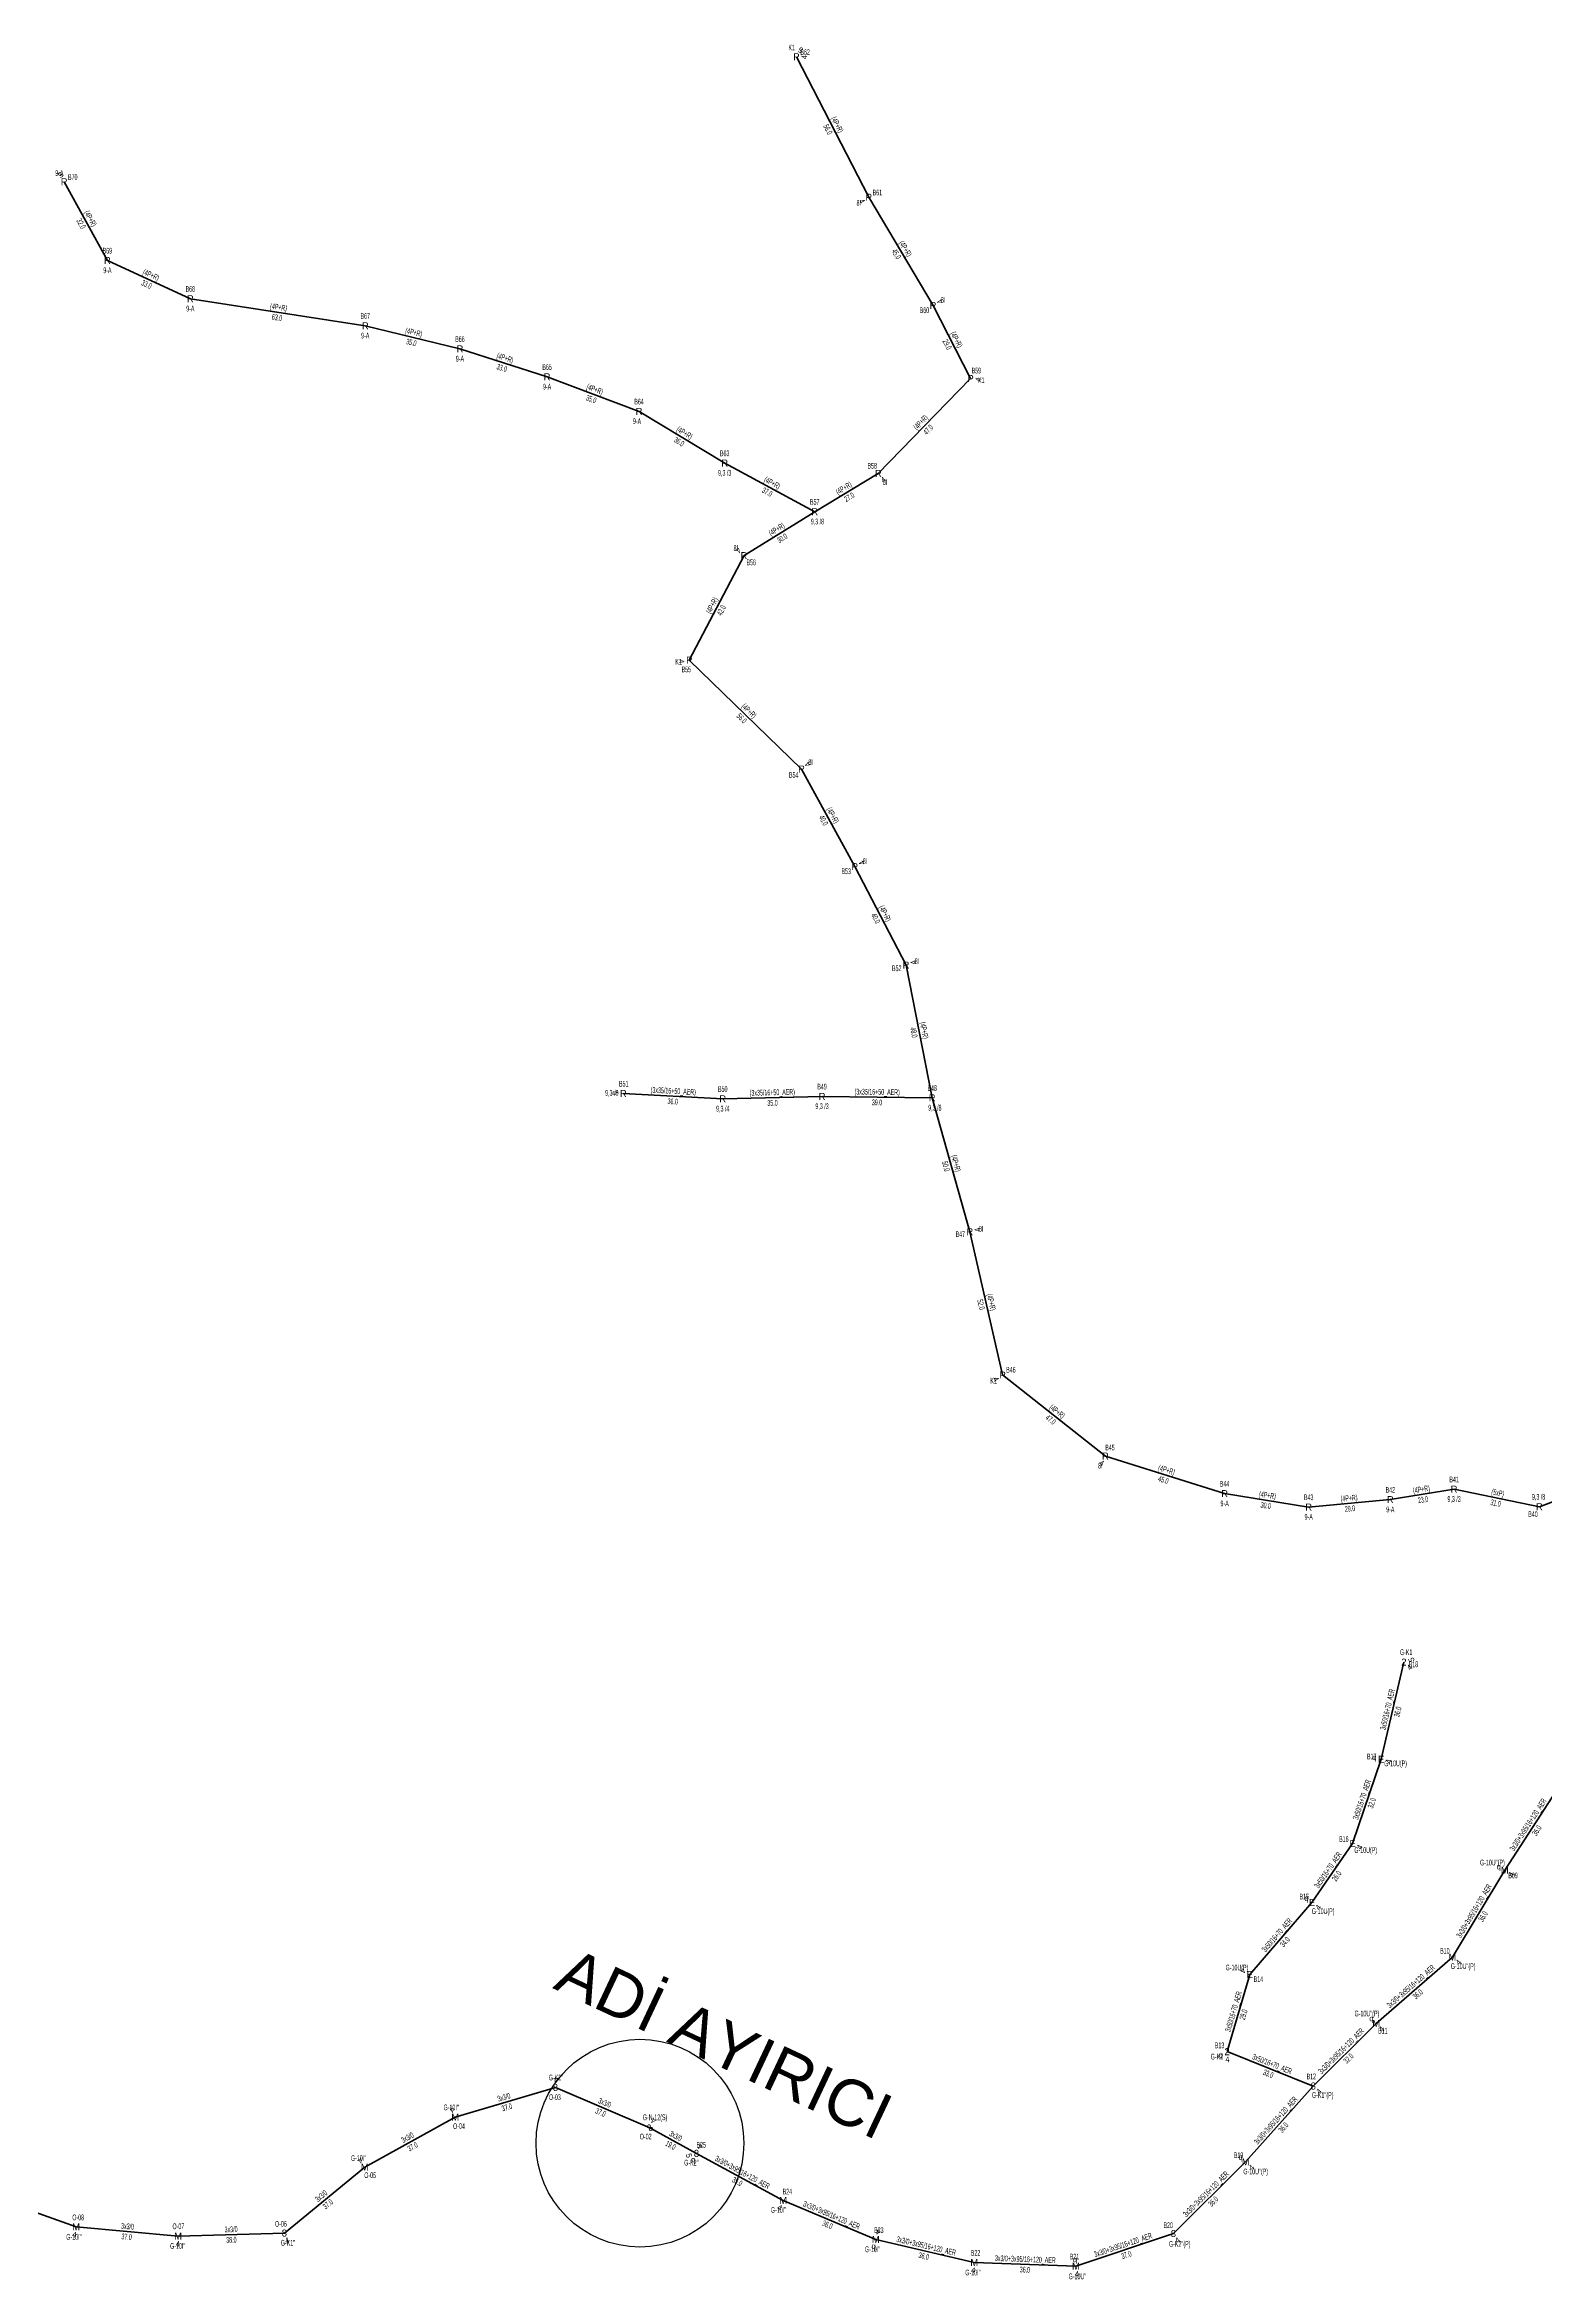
# Model space of a CAD drawing. Header units: millimetres. Extents: x 457514 to 465753, y 4009688 to 4014636.
# Drawn here: x 463390 to 463926, y 4010015 to 4010813 of the extents above; entities that cross this region are included whole.
import ezdxf
from ezdxf.enums import TextEntityAlignment as Align

# ---------------------------------------------------------------- set-up
doc = ezdxf.new("R2010")
doc.units = ezdxf.units.MM
for name, color, linetype, lineweight in [('DIREK_AG_MEVCUT', 120, 'Continuous', 25), ('DIREK_AG_YENI', 108, 'Continuous', 25), ('DIREK_ENH_YENI', 6, 'Continuous', 25), ('DIREK_OG_YENI', 10, 'Continuous', 25), ('HAT_AG_HAVAI_MEVCUT', 126, 'Continuous', 50), ('HAT_AG_HAVAI_YENI', 3, 'Continuous', 50), ('HAT_OG_HAVAI_YENI', 1, 'Continuous', 70), ('KULLANICI', 1, 'Continuous', 25)]:
    doc.layers.add(name, color=color, linetype=linetype, lineweight=lineweight)
doc.styles.add('Direk', font='B_CAD')
doc.styles.get("Standard").update_dxf_attribs({"font": 'Arial'})

msp = doc.modelspace()

# ---------------------------------------------------------------- linework, layer by layer
at = {"layer": 'HAT_AG_HAVAI_MEVCUT'}
for p, q in [((463683.903009, 4010758.689312), (463658.041, 4010808.882)), ((463411.953148, 4010736.110342), (463396.518264, 4010764.224496)), ((463706.841536, 4010720.039173), (463683.903009, 4010758.689312)), ((463441.575884, 4010722.43387), (463411.953148, 4010736.110342)), ((463504.053664, 4010712.787944), (463441.575884, 4010722.43387)), ((463706.841536, 4010720.039173), (463720.272, 4010693.952)), ((463537.869755, 4010704.539914), (463504.053664, 4010712.787944)), ((463568.982809, 4010694.554732), (463537.869755, 4010704.539914)), ((463601.831, 4010682.219), (463568.982809, 4010694.554732)), ((463687.299739, 4010660.050748), (463720.272, 4010693.952)), ((463632.429, 4010663.757), (463601.831, 4010682.219)), ((463664.588, 4010646.391), (463632.429, 4010663.757)), ((463687.299739, 4010660.050748), (463664.588, 4010646.391)), ((463639.328644, 4010630.703277), (463664.588, 4010646.391)), ((463639.328644, 4010630.703277), (463619.777956, 4010593.421534)), ((463659.867548, 4010554.50483), (463619.777956, 4010593.421534)), ((463678.909648, 4010519.646003), (463659.867548, 4010554.50483)), ((463697.196022, 4010484.510633), (463678.909648, 4010519.646003)), ((463697.196022, 4010484.510633), (463706.525, 4010437.079)), ((463631.734, 4010436.728), (463596.199, 4010438.631)), ((463667.203, 4010437.594), (463631.734, 4010436.728)), ((463706.525, 4010437.079), (463667.203, 4010437.594)), ((463719.972829, 4010389.275978), (463706.525, 4010437.079)), ((463719.972829, 4010389.275978), (463731.699, 4010338.12)), ((463768.399, 4010309.145), (463731.699, 4010338.12)), ((463810.97873, 4010295.753644), (463768.399, 4010309.145)), ((463810.97873, 4010295.753644), (463841.004487, 4010290.947962)), ((463870.172697, 4010293.595418), (463892.942, 4010297.329)), ((463923.414, 4010291.061), (463892.942, 4010297.329)), ((463870.172697, 4010293.595418), (463841.004487, 4010290.947962))]:
    msp.add_line(p, q, dxfattribs=at)
at = {"layer": 'HAT_AG_HAVAI_YENI'}
for p, q in [((463923.414, 4010291.061), (463949.326, 4010301.013)), ((463875.018, 4010235.597), (463866.883416, 4010200.900544)), ((463866.883416, 4010200.900544), (463856.697579, 4010170.813818)), ((463856.697579, 4010170.813818), (463842.188656, 4010149.722754)), ((463842.188656, 4010149.722754), (463819.975, 4010124.025)), ((463819.975, 4010124.025), (463811.864, 4010096.471)), ((463842.654, 4010084.201), (463811.864, 4010096.471))]:
    msp.add_line(p, q, dxfattribs=at)
at = {"layer": 'HAT_OG_HAVAI_YENI'}
for p, q in [((463911.029, 4010161.254), (463930.78, 4010191.73)), ((463892.329, 4010130.229), (463911.029, 4010161.254)), ((463865.129, 4010106.537), (463892.329, 4010130.229)), ((463842.654, 4010084.201), (463865.129, 4010106.537)), ((463536.196975, 4010073.114757), (463571.992, 4010083.707)), ((463605.747, 4010069.306), (463571.992, 4010083.707)), ((463818.503, 4010057.085), (463842.654, 4010084.201)), ((463503.852625, 4010055.250331), (463536.196975, 4010073.114757)), ((463605.747, 4010069.306), (463622.353, 4010060.15)), ((463622.353, 4010060.15), (463653.311, 4010043.348)), ((463792.687, 4010031.51), (463818.503, 4010057.085)), ((463475.16, 4010031.702), (463503.852625, 4010055.250331)), ((463365.004, 4010046.67), (463400.78, 4010033.87)), ((463653.311, 4010043.348), (463686.400897, 4010029.416749)), ((463400.78, 4010033.87), (463437.202689, 4010030.617117)), ((463437.202689, 4010030.617117), (463475.16, 4010031.702)), ((463686.400897, 4010029.416749), (463721.567827, 4010021.151043)), ((463792.687, 4010031.51), (463757.890711, 4010019.834529)), ((463721.567827, 4010021.151043), (463757.890711, 4010019.834529))]:
    msp.add_line(p, q, dxfattribs=at)
at = {"layer": 'KULLANICI'}
msp.add_circle((463602.168282, 4010063.795163), 37.104023, dxfattribs=at)

# ---------------------------------------------------------------- texts
at = {"layer": 'DIREK_AG_MEVCUT', "width": 0.53}
for s, p in [('K1', (463656.35884, 4010812.146718)), ('B62', (463661.15228, 4010810.485101)), ('9-A', (463394.814694, 4010767.327495)), ('B70', (463399.586304, 4010765.908874)), ('B61', (463686.964937, 4010760.384777)), ('8I', (463680.305693, 4010756.69739)), ('B69', (463411.953148, 4010739.610342)), ('9-A', (463411.953148, 4010732.610342)), ('B68', (463441.575884, 4010725.93387)), ('9-A', (463441.575884, 4010718.93387)), ('B60', (463703.779324, 4010718.344222)), ('8I', (463710.439235, 4010722.03052)), ('B67', (463504.053664, 4010716.287944)), ('9-A', (463504.053664, 4010709.287944)), ('B66', (463537.869755, 4010708.039914)), ('9-A', (463537.869755, 4010701.039914)), ('B65', (463568.982809, 4010698.054732)), ('B59', (463722.310446, 4010696.797125)), ('9-A', (463568.982809, 4010691.054732)), ('B64', (463601.831, 4010685.719)), ('K1', (463724.102371, 4010693.3808)), ('9-A', (463601.113167, 4010678.719)), ('B63', (463632.429, 4010667.257)), ('B58', (463685.125236, 4010662.793291)), ('9,3 /3', (463632.429, 4010660.257)), ('8I', (463689.744263, 4010656.967646)), ('B57', (463664.588, 4010649.891)), ('9,3 /8', (463665.558592, 4010642.891)), ('8I', (463636.390153, 4010633.435311)), ('B56', (463641.891927, 4010628.32009)), ('K1', (463615.954457, 4010592.809868)), ('B55', (463618.723722, 4010590.084082)), ('B54', (463657.081479, 4010552.386381)), ('8I', (463663.096881, 4010556.960324)), ('8I', (463682.542586, 4010521.583413)), ('B53', (463675.821357, 4010517.999048)), ('B52', (463693.892941, 4010483.353198)), ('8I', (463701.122146, 4010485.886388)), ('9,3 /6', (463592.106706, 4010438.850154)), ('B51', (463596.386167, 4010442.125992)), ('B50', (463631.734, 4010440.228)), ('B49', (463667.203, 4010441.094)), ('B48', (463706.525, 4010440.579)), ('9,3 /4', (463631.734, 4010433.228)), ('9,3 /3', (463667.203, 4010434.094)), ('9,3 /8', (463707.495592, 4010433.579)), ('B47', (463716.581446, 4010388.410809)), ('8I', (463724.021013, 4010390.308703)), ('K1', (463728.471706, 4010336.079037)), ('B46', (463734.657105, 4010339.990726)), ('B45', (463770.0354, 4010312.238896)), ('8I', (463766.609682, 4010305.761986)), ('B44', (463810.97873, 4010299.253644)), ('B42', (463870.172697, 4010297.095418)), ('B41', (463892.942, 4010300.829)), ('9,3 /8', (463923.123625, 4010294.598228)), ('9-A', (463810.97873, 4010292.253644)), ('B43', (463841.004487, 4010294.447962)), ('9-A', (463841.004487, 4010287.447962)), ('9-A', (463870.172697, 4010290.095418)), ('9,3 /3', (463892.942, 4010293.829)), ('B40', (463921.108116, 4010288.42796))]:
    msp.add_text(s, height=2.05, dxfattribs=at).set_placement(p, align=Align.MIDDLE_CENTER)
at = {"layer": 'DIREK_AG_MEVCUT', "style": 'Direk'}
for s, p in [('P', (463658.041, 4010808.882)), ('R', (463396.518264, 4010764.224496)), ('R', (463683.903009, 4010758.689312)), ('R', (463411.953148, 4010736.110342)), ('R', (463441.575884, 4010722.43387)), ('R', (463706.841536, 4010720.039173)), ('R', (463504.053664, 4010712.787944)), ('R', (463537.869755, 4010704.539914)), ('R', (463568.982809, 4010694.554732)), ('P', (463720.272, 4010693.952)), ('R', (463601.831, 4010682.219)), ('R', (463632.429, 4010663.757)), ('R', (463687.299739, 4010660.050748)), ('R', (463664.588, 4010646.391)), ('R', (463639.328644, 4010630.703277)), ('P', (463619.777956, 4010593.421534)), ('R', (463659.867548, 4010554.50483)), ('R', (463678.909648, 4010519.646003)), ('R', (463697.196022, 4010484.510633)), ('R', (463596.199, 4010438.631)), ('R', (463631.734, 4010436.728)), ('R', (463667.203, 4010437.594)), ('R', (463706.525, 4010437.079)), ('R', (463719.972829, 4010389.275978)), ('P', (463731.699, 4010338.12)), ('R', (463768.399, 4010309.145)), ('R', (463810.97873, 4010295.753644)), ('R', (463892.942, 4010297.329)), ('R', (463841.004487, 4010290.947962)), ('R', (463870.172697, 4010293.595418)), ('R', (463923.414, 4010291.061))]:
    msp.add_text(s, height=2.5, dxfattribs=at).set_placement(p, align=Align.MIDDLE_CENTER)
at = {"layer": 'DIREK_AG_MEVCUT', "color": 32, "style": 'Direk'}
for s, rotation, p in [('5', 507.259992, (463659.555318, 4010811.237173)), ('4', 447.259992, (463660.837799, 4010808.748149)), ('5', 568.76712, (463395.170762, 4010766.678929)), ('4', 298.97438, (463681.453467, 4010757.332941)), ('4', 118.964773, (463709.291305, 4010721.395134)), ('4', 441.518333, (463723.041377, 4010693.53902)), ('4', 398.410136, (463689.039341, 4010657.856714)), ('4', 227.085158, (463637.278017, 4010632.609827)), ('4', 279.088917, (463617.013112, 4010592.979227)), ('4', 127.248342, (463662.096402, 4010556.199588)), ('4', 118.070553, (463681.38028, 4010520.963567)), ('4', 109.310999, (463699.838487, 4010485.43658)), ('5', 626.934577, (463593.403006, 4010438.780733)), ('4', 104.311373, (463722.685936, 4010389.968114)), ('4', 302.309547, (463729.332516, 4010336.623419)), ('4', 332.125086, (463767.08988, 4010306.669883))]:
    msp.add_text(s, height=2, rotation=rotation, dxfattribs=at).set_placement(p, align=Align.MIDDLE_CENTER)
at = {"layer": 'DIREK_AG_YENI', "width": 0.53}
for s, p in [('G-K1', (463875.841994, 4010239.111583)), ('B18', (463878.4256, 4010234.798088)), ('B17', (463863.518144, 4010201.862285)), ('G-10U(P)', (463872.047431, 4010199.424752)), ('B16', (463853.568426, 4010172.381747)), ('G-10U(P)', (463861.381919, 4010168.46663)), ('B15', (463839.418731, 4010151.862266)), ('G-10U(P)', (463846.177191, 4010146.641976)), ('G-10U(P)', (463815.403504, 4010126.519713)), ('B14', (463823.047304, 4010122.348412)), ('B13', (463809.192052, 4010098.731685)), ('G-K2', (463808.246794, 4010094.711859))]:
    msp.add_text(s, height=2.05, dxfattribs=at).set_placement(p, align=Align.MIDDLE_CENTER)
at = {"layer": 'DIREK_AG_YENI', "style": 'Direk'}
for s, p in [('2', (463875.018, 4010235.597)), ('E', (463866.883416, 4010200.900544)), ('E', (463856.697579, 4010170.813818)), ('E', (463842.188656, 4010149.722754)), ('E', (463819.975, 4010124.025)), ('2', (463811.864, 4010096.471))]:
    msp.add_text(s, height=2.5, dxfattribs=at).set_placement(p, align=Align.MIDDLE_CENTER)
at = {"layer": 'DIREK_AG_YENI', "color": 32, "style": 'Direk'}
for s, rotation, p in [('4', 406.805316, (463877.05929, 4010233.680457)), ('5', 466.805316, (463877.698419, 4010236.406538)), ('4', 434.050914, (463869.575633, 4010200.131152)), ('4', 423.385864, (463859.200901, 4010169.559475)), ('4', 412.31721, (463844.404596, 4010148.011144)), ('4', 241.378247, (463817.517157, 4010125.36627)), ('4', 362.103638, (463811.96678, 4010093.672887))]:
    msp.add_text(s, height=2, rotation=rotation, dxfattribs=at).set_placement(p, align=Align.MIDDLE_CENTER)
at = {"layer": 'DIREK_AG_YENI', "color": 4, "style": 'Direk'}
for p in [(463864.47965, 4010201.587502), (463840.210138, 4010151.250977), (463809.61577, 4010095.377628)]:
    msp.add_text('q', height=2, dxfattribs=at).set_placement(p, align=Align.MIDDLE_CENTER)
at = {"layer": 'DIREK_ENH_YENI', "width": 0.53}
for s, p in [('G-N-12(S)', (463607.562073, 4010073.029464)), ('O-02', (463604.213371, 4010066.159894))]:
    msp.add_text(s, height=2.05, dxfattribs=at).set_placement(p, align=Align.MIDDLE_CENTER)
at = {"layer": 'DIREK_ENH_YENI', "color": 32, "style": 'Direk'}
msp.add_text('4', height=2, rotation=154.012205, dxfattribs=at).set_placement((463606.973903, 4010071.822885), align=Align.MIDDLE_CENTER)
at = {"layer": 'DIREK_ENH_YENI', "style": 'Direk'}
msp.add_text('8', height=2.5, rotation=38.956555, dxfattribs=at).set_placement((463605.747, 4010069.306), align=Align.MIDDLE_CENTER)
at = {"layer": 'DIREK_OG_YENI', "width": 0.53}
for s, p in [("G-10U''(P)", (463906.631365, 4010164.003317)), ('B09', (463913.996753, 4010159.398618)), ('B10', (463889.648281, 4010132.479276)), ("G-10U''(P)", (463896.176388, 4010126.999387)), ("G-10U''(P)", (463861.821788, 4010110.091061)), ('B11', (463867.513292, 4010103.974745)), ("G-K2''", (463572.196056, 4010087.235008)), ('B12', (463841.953378, 4010087.630159)), ('O-03', (463571.789901, 4010080.21284)), ("G-K1''(P)", (463846.043003, 4010080.992382)), ("G-10I''", (463534.752328, 4010076.568554)), ('O-04', (463537.54756, 4010069.885838)), ('B25', (463624.032741, 4010063.220581)), ("G-10I''", (463501.689139, 4010058.440458)), ("G-K2''", (463620.538018, 4010056.832197)), ('B19', (463815.963322, 4010059.493326)), ('O-05', (463505.817108, 4010052.353641)), ("G-10U''(P)", (463822.089812, 4010053.683698)), ("G-10I''", (463651.676883, 4010039.946627)), ('B24', (463654.826658, 4010046.502803)), ('O-08', (463401.531269, 4010037.28842)), ('O-07', (463437.308546, 4010034.115516)), ('O-06', (463473.933895, 4010034.980211)), ('B23', (463687.484156, 4010032.744894)), ('B20', (463790.850972, 4010034.489765)), ("G-10I''", (463399.999627, 4010030.31915)), ("G-10I''", (463437.096254, 4010027.099622)), ("G-K1''", (463476.458162, 4010028.231131)), ("G-10I''", (463685.257127, 4010025.902695)), ('B22', (463722.03383, 4010024.619882)), ('B21', (463757.389309, 4010023.298428)), ("G-K2''(P)", (463794.965253, 4010027.812529)), ("G-10I''", (463721.090625, 4010017.598848)), ("G-10U''", (463758.411997, 4010016.23326))]:
    msp.add_text(s, height=2.05, dxfattribs=at).set_placement(p, align=Align.MIDDLE_CENTER)
at = {"layer": 'DIREK_OG_YENI', "color": 4, "style": 'Direk'}
for p in [(463908.909176, 4010162.579273), (463863.425934, 4010108.367182), (463621.153185, 4010057.956728), (463816.688944, 4010058.805233), (463685.62714, 4010027.039502), (463757.532567, 4010022.308743)]:
    msp.add_text('q', height=2, dxfattribs=at).set_placement(p, align=Align.MIDDLE_CENTER)
at = {"layer": 'DIREK_OG_YENI', "style": 'Direk'}
for s, p in [('M', (463911.029, 4010161.254)), ('M', (463892.329, 4010130.229)), ('M', (463865.129, 4010106.537)), ('8', (463571.992, 4010083.707)), ('8', (463842.654, 4010084.201)), ('M', (463536.196975, 4010073.114757)), ('M', (463503.852625, 4010055.250331)), ('8', (463622.353, 4010060.15)), ('M', (463818.503, 4010057.085)), ('M', (463653.311, 4010043.348)), ('M', (463400.78, 4010033.87)), ('8', (463475.16, 4010031.702)), ('8', (463792.687, 4010031.51)), ('M', (463437.202689, 4010030.617117)), ('M', (463686.400897, 4010029.416749)), ('M', (463721.567827, 4010021.151043)), ('M', (463757.890711, 4010019.834529))]:
    msp.add_text(s, height=2.5, dxfattribs=at).set_placement(p, align=Align.MIDDLE_CENTER)
at = {"layer": 'DIREK_OG_YENI', "color": 32, "style": 'Direk'}
for s, rotation, p in [('4', 417.987172, (463913.403202, 4010159.769694)), ('4', 409.988892, (463894.473575, 4010128.428779)), ('4', 402.939548, (463867.036434, 4010104.487196)), ('4', 176.689757, (463572.153679, 4010086.502328)), ('4', 406.566129, (463844.687271, 4010082.275953)), ('4', 202.698478, (463535.116506, 4010075.697893)), ('4', 214.144409, (463502.28104, 4010057.567682)), ('5', 286.22427, (463619.664509, 4010059.367686)), ('4', 151.319431, (463623.696793, 4010062.606465)), ('4', 406.520648, (463820.534743, 4010055.158339)), ('4', 334.339033, (463652.098474, 4010040.824158)), ('4', 161.97074, (463687.267504, 4010032.079265)), ('4', 347.605107, (463400.178985, 4010031.135264)), ('4', 358.26683, (463437.118003, 4010027.818398)), ('4', 380.506619, (463476.140884, 4010029.079431)), ('4', 391.639931, (463794.155822, 4010029.126188)), ('4', 352.348702, (463721.195024, 4010018.375972)), ('4', 368.236394, (463758.291832, 4010017.06341))]:
    msp.add_text(s, height=2, rotation=rotation, dxfattribs=at).set_placement(p, align=Align.MIDDLE_CENTER)
at = {"layer": 'HAT_AG_HAVAI_MEVCUT', "lineweight": 30, "width": 0.53}
for s, rotation, p in [('56.0', 297.259992, (463670.216408, 4010783.396332, 231829.0205)), ('32.0', 298.76712, (463403.49061, 4010749.758356, 231698.259132)), ('45.0', 300.688768, (463694.641313, 4010738.930424, 231841.951505)), ('33.0', 335.217781, (463426.408221, 4010728.500384, 231705.976574)), ('63.0', 351.223417, (463472.685079, 4010716.77086, 231720.787942)), ('35.0', 346.292715, (463520.760292, 4010707.838138, 231752.026832)), ('29.0', 297.240777, (463712.801041, 4010706.606515, 231860.136)), ('33.0', 342.20689, (463553.166539, 4010698.737982, 231768.934878)), ('35.0', 339.416953, (463585.108075, 4010687.591127, 231784.491405)), ('36.0', 328.894363, (463616.690875, 4010672.260216, 231800.9155)), ('47.0', 45.795888, (463704.395201, 4010676.40874, 231860.136)), ('37.0', 331.630761, (463648.104621, 4010654.326082, 231816.2145)), ('27.0', 391.024384, (463676.381962, 4010652.492468, 231832.294)), ('30.0', 31.843003, (463652.406776, 4010637.825066, 231832.294)), ('42.0', 422.327313, (463630.306073, 4010611.667649, 231809.888978)), ('56.0', 315.850521, (463639.230699, 4010573.353286, 231809.888978)), ('40.0', 298.646163, (463668.64264, 4010536.667927, 231829.933774)), ('40.0', 297.494942, (463687.298841, 4010501.685898, 231839.454824)), ('48.0', 281.127055, (463701.02649, 4010460.630779, 231853.2625)), ('36.0', 356.934577, (463613.921045, 4010436.830716, 231798.0995)), ('35.0', 361.398638, (463649.489247, 4010436.311253, 231815.867)), ('39.0', 359.24964, (463686.852869, 4010436.486573, 231833.6015)), ('50.0', 285.712225, (463712.430676, 4010412.947304, 231853.2625)), ('52.0', 282.910522, (463725.007403, 4010363.508074, 231865.8495)), ('47.0', 321.708571, (463749.522288, 4010322.965361, 231865.8495)), ('45.0', 342.5416, (463789.433854, 4010301.638477, 231884.1995)), ('30.0', 350.90682, (463825.857274, 4010292.511485, 231920.502244)), ('29.0', 365.186248, (463855.665427, 4010291.42517, 231920.502244)), ('23.0', 9.312169, (463881.69489, 4010294.623411, 231946.471)), ('31.0', 348.376553, (463908.006743, 4010293.362431, 231946.471))]:
    msp.add_text(s, height=2.05, rotation=rotation, dxfattribs=at).set_placement(p, align=Align.TOP_CENTER)
for s, rotation, p in [('(4P+R)', 297.259992, (463671.727601, 4010784.174981, 231829.0205)), ('(4P+R)', 298.76712, (463404.980801, 4010750.576482, 231698.259132)), ('(4P+R)', 300.688768, (463696.103232, 4010739.798061, 231841.951505)), ('(4P+R)', 335.217781, (463427.120811, 4010730.043827, 231705.976574)), ('(4P+R)', 351.223417, (463472.944469, 4010718.450954, 231720.787942)), ('(4P+R)', 346.292715, (463521.163127, 4010709.48972, 231752.026832)), ('(4P+R)', 342.20689, (463553.686026, 4010700.356664, 231768.934878)), ('(4P+R)', 297.240777, (463714.312495, 4010707.384658, 231860.136)), ('(4P+R)', 339.416953, (463585.705735, 4010689.182605, 231784.491405)), ('(4P+R)', 45.795888, (463703.176538, 4010677.594008, 231860.136)), ('(4P+R)', 328.894363, (463617.569125, 4010673.715784, 231800.9155)), ('(4P+R)', 331.630761, (463648.912379, 4010655.821918, 231816.2145)), ('(4P+R)', 391.024384, (463675.505777, 4010653.94928, 231832.294)), ('(4P+R)', 31.843003, (463651.509867, 4010639.269211, 231832.294)), ('(4P+R)', 422.327313, (463628.800527, 4010612.457163, 231809.888978)), ('(4P+R)', 315.850521, (463640.414805, 4010574.573078, 231809.888978)), ('(4P+R)', 298.646163, (463670.134555, 4010537.482906, 231829.933774)), ('(4P+R)', 297.494942, (463688.806829, 4010502.470738, 231839.454824)), ('(4P+R)', 281.127055, (463702.694532, 4010460.958854, 231853.2625)), ('(3x35/16+50_AER)', 356.934577, (463614.011955, 4010438.528284, 231798.0995)), ('(3x35/16+50_AER)', 361.398638, (463649.447753, 4010438.010747, 231815.867)), ('(3x35/16+50_AER)', 359.24964, (463686.875131, 4010438.186427, 231833.6015)), ('(4P+R)', 285.712225, (463714.067154, 4010413.407674, 231853.2625)), ('(4P+R)', 282.910522, (463726.664427, 4010363.887904, 231865.8495)), ('(4P+R)', 321.708571, (463750.575712, 4010324.299639, 231865.8495)), ('(4P+R)', 342.5416, (463789.943876, 4010303.260167, 231884.1995)), ('(4P+R)', 350.90682, (463826.125943, 4010294.19012, 231920.502244)), ('(4P+R)', 9.312169, (463881.419807, 4010296.301007, 231946.471)), ('(5xP)', 348.376553, (463908.349257, 4010295.027569, 231946.471)), ('(4P+R)', 365.186248, (463855.511758, 4010293.11821, 231920.502244))]:
    msp.add_text(s, height=2.05, rotation=rotation, dxfattribs=at).set_placement(p, align=Align.CENTER)
at = {"layer": 'HAT_AG_HAVAI_YENI', "lineweight": 30, "width": 0.53}
for rotation, p in [(436.805477, (463870.123097, 4010218.442795)), (431.296511, (463860.985385, 4010186.129751)), (415.475216, (463848.742818, 4010160.750034)), (409.158716, (463830.438645, 4010137.429811)), (433.597765, (463815.103885, 4010110.487953)), (338.273751, (463827.573643, 4010091.125715))]:
    msp.add_text('3x50/16+70_AER', height=2.05, rotation=rotation, dxfattribs=at).set_placement(p, align=Align.CENTER)
for s, rotation, p in [('36.0', 436.805477, (463871.778218, 4010218.054757)), ('32.0', 431.296511, (463862.59561, 4010185.584611)), ('26.0', 415.475216, (463850.143416, 4010159.786538)), ('34.0', 409.158716, (463831.724736, 4010136.318069)), ('29.0', 433.597765, (463816.7347, 4010110.007909)), ('33.0', 338.273751, (463826.94435, 4010089.546478))]:
    msp.add_text(s, height=2.05, rotation=rotation, dxfattribs=at).set_placement(p, align=Align.TOP_CENTER)
at = {"layer": 'HAT_OG_HAVAI_YENI', "lineweight": 30, "width": 0.53}
for s, rotation, p in [('3x3/0+3x95/16+120_AER', 57.052494, (463920.191086, 4010176.95425)), ('3x3/0+3x95/16+120_AER', 58.921537, (463900.9508, 4010146.18027)), ('3x3/0+3x95/16+120_AER', 41.056595, (463878.170423, 4010119.023616)), ('3x3/0+3x95/16+120_AER', 44.821939, (463853.292204, 4010095.971973)), ('3x3/0', 16.484387, (463553.853274, 4010079.225994)), ('3x3/0', 336.895177, (463589.20303, 4010077.288373)), ('3x3/0+3x95/16+120_AER', 48.310434, (463829.943787, 4010071.208458)), ('3x3/0', 28.912742, (463519.613845, 4010064.926597)), ('3x3/0', 331.130669, (463614.46053, 4010065.472583)), ('3x3/0+3x95/16+120_AER', 331.50905, (463638.237456, 4010052.496406)), ('3x3/0+3x95/16+120_AER', 44.730746, (463804.996628, 4010044.901319)), ('3x3/0', 39.376412, (463488.967169, 4010044.133158)), ('3x3/0+3x95/16+120_AER', 337.168119, (463670.185623, 4010037.165903)), ('3x3/0', 354.896906, (463419.066915, 4010033.090062)), ('3x3/0', 1.636993, (463456.157169, 4010032.009159)), ('3x3/0+3x95/16+120_AER', 346.773168, (463704.178847, 4010026.111347)), ('3x3/0+3x95/16+120_AER', 378.548856, (463775.018332, 4010026.47817)), ('3x3/0+3x95/16+120_AER', 357.924237, (463739.760056, 4010021.342228))]:
    msp.add_text(s, height=2.05, rotation=rotation, dxfattribs=at).set_placement(p, align=Align.CENTER)
for s, rotation, p in [('36.0', 57.052494, (463921.617674, 4010176.02967)), ('36.0', 58.921537, (463902.406784, 4010145.30271)), ('36.0', 41.056595, (463879.28699, 4010117.741712)), ('32.0', 44.821939, (463854.490544, 4010094.766162)), ('37.0', 16.484387, (463554.335656, 4010077.595869)), ('37.0', 336.895177, (463588.535926, 4010075.724732)), ('19.0', 331.130669, (463613.639747, 4010063.983854)), ('36.0', 48.310434, (463831.213278, 4010070.077798)), ('37.0', 28.912742, (463520.435756, 4010063.438491)), ('35.0', 331.50905, (463637.426522, 4010051.002288)), ('37.0', 39.376412, (463490.04567, 4010042.819067)), ('36.0', 44.730746, (463806.193048, 4010043.693602)), ('36.0', 337.168119, (463669.525975, 4010035.599103)), ('37.0', 354.896906, (463418.915703, 4010031.3968)), ('38.0', 1.636993, (463456.205733, 4010030.309852)), ('36.0', 346.773168, (463703.789876, 4010024.456445)), ('37.0', 378.548856, (463775.559124, 4010024.86648)), ('36.0', 357.924237, (463739.698481, 4010019.643344))]:
    msp.add_text(s, height=2.05, rotation=rotation, dxfattribs=at).set_placement(p, align=Align.TOP_CENTER)
at = {"layer": 'KULLANICI'}
msp.add_text('ADİ AYIRICI', height=16.5264, rotation=334.830982, dxfattribs=at).set_placement((463632.3231, 4010099.4108), align=Align.MIDDLE_CENTER)

doc.saveas('drawing.dxf')
